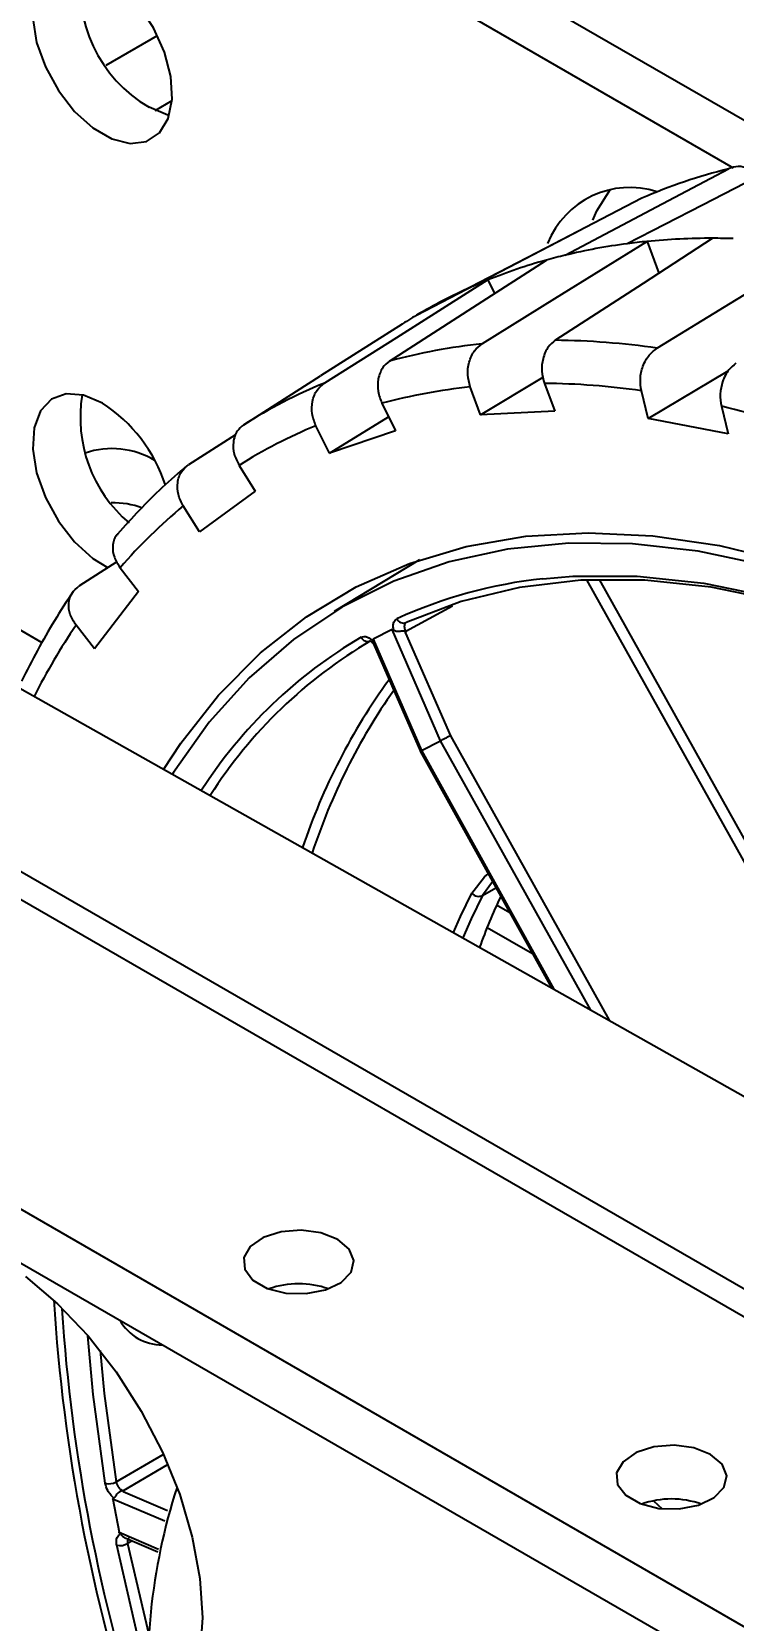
# Model space of a CAD drawing. Header units: inches. Extents: x 0 to 11, y 0 to 8.4.
# Drawn here: x 7.3907 to 7.5016, y 4.789 to 5.04 of the extents above; entities that cross this region are included whole.
import ezdxf

# ---------------------------------------------------------------- set-up
doc = ezdxf.new("R2010")
doc.units = ezdxf.units.IN
doc.header["$MEASUREMENT"] = 0
doc.header["$PDSIZE"] = -1
doc.layers.add('OBJ', color=50, linetype='Continuous')
doc.dimstyles.get("Standard").update_dxf_attribs({"dimtxt": 0.18, "dimasz": 0.18, "dimexe": 0.18, "dimexo": 0.0625, "dimgap": 0.09, "dimtad": 0, "dimtih": 1, "dimtoh": 1, "dimdec": 4, "dimzin": 0, "dimdsep": 46, "dimtxsty": 'Standard', "dimcen": 0.09, "dimadec": 0, "dimazin": 0, "dimtfac": 1, "dimtdec": 4, "dimtofl": 0, "dimtmove": 0, "dimatfit": 3, "dimfxl": 1, "dimtolj": 1, "dimtzin": 0, "dimarcsym": 0})

# ---------------------------------------------------------------- blocks, each defined once
blk = doc.blocks.new('*D8')
at = {"layer": 'Defpoints', "color": 0, "transparency": 16777216}
for p in [(5.711596441947764, 7.075144194756552), (5.711596441947764, 4.366810861423873), (9.602395316461589, 4.366810861423874)]:
    blk.add_point(p, dxfattribs=at)
at = {"layer": 'OBJ', "color": 0, "lineweight": -2, "transparency": 16777216}
for p, q in [((5.761596441947764, 7.075144194756552), (9.727395316461589, 7.075144194756553)), ((9.602395316461589, 6.945144194756553), (9.602395316461589, 5.843477528090212)), ((9.602395316461589, 4.496810861423874), (9.602395316461589, 5.598477528090213)), ((5.761596441947764, 4.366810861423873), (9.727395316461589, 4.366810861423874))]:
    blk.add_line(p, q, dxfattribs=at)
at = {"layer": 'OBJ', "color": 0, "transparency": 16777216}
for points in [[(9.580728649794922, 6.945144194756553), (9.624061983128255, 6.945144194756553), (9.602395316461589, 7.075144194756553)], [(9.580728649794922, 4.496810861423874), (9.624061983128255, 4.496810861423874), (9.602395316461589, 4.366810861423874)]]:
    blk.add_solid(points, dxfattribs=at)
at = {"layer": 'OBJ', "color": 0, "transparency": 16777216, "insert": (9.602395316461589, 5.720977528090209), "char_height": 0.125, "attachment_point": 5}
blk.add_mtext('\\A1;32.500000', dxfattribs=at)

msp = doc.modelspace()

# ---------------------------------------------------------------- linework, layer by layer
at = {"color": 7, "linetype": 'Continuous', "lineweight": 25}
for p, q in [((5.805050289265672, 5.76829356582965), (7.675936981155074, 4.688253667897538)), ((5.805050289265672, 5.759787932372507), (7.675936981155074, 4.679748034440395)), ((7.605472245421931, 4.782284073149992), (5.959387781614672, 5.732548407160833)), ((5.955605012314756, 5.730364660926336), (7.601689476122015, 4.780100326915495)), ((7.071949938891388, 5.275046998270122), (7.512685878350879, 5.020615556145726)), ((7.071949938891388, 5.266541364812979), (7.501545650770402, 5.018541039180659)), ((7.093930112638047, 5.102380478914331), (7.535066228516031, 4.85385824158443)), ((7.392363729972356, 4.943430639341283), (7.193884908856818, 5.058010023880454)), ((7.402434003289337, 5.03473390895457), (7.410578167671347, 5.03943543497751)), ((7.410195030808293, 5.027596034542845), (7.412878268858976, 5.029145034898106)), ((7.487931720565426, 5.006884465389009), (7.489784182914621, 5.001865767743525)), ((7.462799453334448, 5.000804376077691), (7.463847582303456, 4.998674554416458)), ((7.449221790303596, 4.993825297495973), (7.436352559960062, 4.98564338271596)), ((7.488126670416078, 4.978902999060723), (7.500780492757947, 4.986446083819541)), ((7.424199929749387, 4.977916528488401), (7.436342915628102, 4.985637168108527)), ((7.461619314377094, 4.979470371295672), (7.459989093230027, 4.983886972278659)), ((7.461619314377094, 4.979470371295672), (7.471502817597308, 4.985457724419342)), ((7.471708470530309, 4.984451794649701), (7.473338691677378, 4.980035193666713)), ((7.446041404025884, 4.981301553296396), (7.448169487953463, 4.976977238846643)), ((7.488126670416078, 4.978902999060723), (7.487043845494144, 4.983277690390985)), ((7.437730448716237, 4.973434657482594), (7.447083397272211, 4.97918419956178)), ((7.473338691677378, 4.980035193666713), (7.461619314377094, 4.979470371295672)), ((7.50077029843044, 4.976472900596826), (7.488126670416078, 4.978902999060723)), ((7.499687473508507, 4.980847591927089), (7.50077029843044, 4.976472900596826)), ((7.422895775881642, 4.976330565572689), (7.415481897758342, 4.971593390094831)), ((7.437730448716237, 4.973434657482595), (7.435602364788657, 4.977758971932346)), ((7.448169487953464, 4.976977238846643), (7.437730448716237, 4.973434657482594)), ((7.423466154822804, 4.971492586356595), (7.426027440777618, 4.967391950546425)), ((7.426027440777618, 4.967391950546425), (7.417185924528263, 4.960979249731482)), ((7.417185924528263, 4.960979249731482), (7.414624638573449, 4.965079885541651)), ((7.404153016358721, 4.956263274325194), (7.398154755618766, 4.952392015469916)), ((7.451996625944448, 4.956556632369217), (7.438512293671757, 4.948383113276505)), ((7.404668660444478, 4.955322934327189), (7.407585325048863, 4.95157057290067)), ((7.48036215381939, 4.953457175396408), (7.52855607097637, 4.867116345833765)), ((7.407585325048863, 4.95157057290067), (7.400609976784593, 4.942482599304113)), ((7.526114635239749, 4.86795189936984), (7.478425331132933, 4.953388699712002)), ((7.457174188354855, 4.949244902752429), (7.449821580782425, 4.945215780471665)), ((7.400609976784593, 4.942482599304113), (7.397693312180207, 4.946234960730629)), ((7.447655974086087, 4.945557362885339), (7.444638897035284, 4.943999531555354)), ((7.444638897035284, 4.943999531555354), (7.452288260262064, 4.926409856021533)), ((7.455305337312867, 4.927967687351518), (7.447655974086087, 4.945557362885339)), ((7.449821580782425, 4.945215780471665), (7.449782432768338, 4.944990736758295)), ((7.449782432768338, 4.944990736758295), (7.456850696743068, 4.928737296280056)), ((7.444697591636367, 4.943291203030763), (7.452110138444572, 4.926246085761507)), ((7.456850696743068, 4.928737296280056), (7.481940957447252, 4.883787351329826)), ((7.452079649355997, 4.926312878477045), (7.472835404252054, 4.888917134112842)), ((7.452288260262064, 4.926409856021533), (7.452288340323114, 4.92640989736009)), ((7.452288340323114, 4.92640989736009), (7.455305257251816, 4.927967646012959)), ((7.452288340323114, 4.92640989736009), (7.473217383226615, 4.888701939151572)), ((7.455305257251816, 4.927967646012959), (7.455305337312867, 4.927967687351518)), ((7.479059941963768, 4.885410424997944), (7.455305257251816, 4.927967646012959)), ((7.463533751629758, 4.905675966801412), (7.46193692376267, 4.903501645239338)), ((7.46193692376267, 4.903501645239338), (7.464060231818661, 4.904727404889034)), ((7.466254153292919, 4.900774605917505), (7.464170122578557, 4.901977691240539)), ((7.462672798692009, 4.898472871409781), (7.469822550335496, 4.894345407641534)), ((7.404052320932204, 4.810818551078667), (7.411471588126315, 4.815167440057372)), ((7.412065883092813, 4.813486855307179), (7.405124290176963, 4.809418949543289)), ((7.403536533226005, 4.808082721597005), (7.404502525279598, 4.802858049344768)), ((7.411713029696081, 4.804606284321212), (7.403536533226005, 4.808082721597005)), ((7.405124290176963, 4.809418949543289), (7.405122296914946, 4.809309171365904)), ((7.405122296914946, 4.809309171365904), (7.412171183064754, 4.80631216517215)), ((7.488945580235034, 4.807835686186753), (7.490317754158698, 4.806586510154742)), ((7.404502525279598, 4.802858049344768), (7.410722601116944, 4.800213432108235)), ((7.405448561283158, 4.801989964663201), (7.410639319195147, 4.799782987095131)), ((7.406611545505797, 4.801495493502168), (7.40585171444457, 4.801086337112806)), ((7.405851714444569, 4.801086337112806), (7.409129387172171, 4.786893569672889))]:
    msp.add_line(p, q, dxfattribs=at)
at = {"color": 7, "linetype": 'Continuous', "lineweight": 25, "flags": 128}
for points in [[(7.401871480220518, 5.049365730242017), (7.398890618870091, 5.050613426928925), (7.396130834369491, 5.050822351776151), (7.393796807309955, 5.049977009783539), (7.392061641801024, 5.048140096099503), (7.391054027130643, 5.045447846208664), (7.390848693469382, 5.042099931969206), (7.39146086947556, 5.038344652864577), (7.392845152855316, 5.034460520766711), (7.394898877643049, 5.030735603984583), (7.397469728466419, 5.027446162555564), (7.400367037080716, 5.02483615930225), (7.403375923360322, 5.023099166225971), (7.406273231974619, 5.022364008156979), (7.408844082797988, 5.022685208406125), (7.410897807585721, 5.024038945020326), (7.412282090965478, 5.026324817547838), (7.412894266971654, 5.029373293280468), (7.412688933310395, 5.032958280718972), (7.411681318640013, 5.036813897745267), (7.409946153131083, 5.040654190882782), (7.407612126071546, 5.044194343157685), (7.404852341570947, 5.047171797670861), (7.401871480220518, 5.049365730242017)], [(7.412443905414197, 5.026798951675191), (7.412218037208306, 5.026853258766089), (7.409237175857878, 5.028100955452996)], [(7.511797052952571, 5.020396018016751), (7.496684309665365, 5.01262901640972), (7.484810335600996, 5.006525551923502)], [(7.474976364532157, 5.004702673947067), (7.489454695246032, 5.012353063879146), (7.500830851764405, 5.018363263751851)], [(7.487090495290699, 5.013700350846461), (7.471947828071713, 5.005825554935596), (7.460050428406444, 4.999637423979291)], [(7.47936871143397, 5.010229063451466), (7.47998949075192, 5.011715207654369), (7.48216013086991, 5.015127794773194)], [(7.451493660619149, 4.99521924018153), (7.466084167066507, 5.002810058432964), (7.477548547646222, 5.008773481316999)], [(7.487931720565426, 5.006884465389009), (7.473336591714928, 4.997821596662678), (7.461869313602127, 4.990699970929739)], [(7.473425013251093, 4.991256904758861), (7.487351648041686, 5.000288468452318), (7.498294325999942, 5.007383897331675)], [(7.447230631810562, 4.987986465830414), (7.461118016955314, 4.996919106437833), (7.472029947579895, 5.003936826885834)], [(7.515778200766096, 5.006045300012043), (7.501073556133417, 4.997074170604095), (7.48952012914909, 4.990024633349463)], [(7.462799453334448, 5.000804376077691), (7.448316464766451, 4.991670646560695), (7.436937388495815, 4.984493361617106)], [(7.401871480220518, 4.981320662584877), (7.398890618870091, 4.982568359271785), (7.396130834369491, 4.98277728411901), (7.393796807309954, 4.981931942126399), (7.392061641801024, 4.980095028442363), (7.391054027130643, 4.977402778551525), (7.390848693469382, 4.974054864312065), (7.39146086947556, 4.970299585207436), (7.392845152855316, 4.966415453109569), (7.394898877643049, 4.962690536327442), (7.397469728466419, 4.959401094898422), (7.400367037080716, 4.956791091645109), (7.402778983568009, 4.955322982742842)], [(7.411538185451617, 4.923450062635517), (7.414259582114613, 4.927604679925754), (7.420201392597963, 4.935195065954816), (7.426823985245384, 4.94186219634121), (7.434092025659687, 4.947570499059642), (7.441966735700577, 4.952289517845278), (7.450406100382812, 4.955994074691106), (7.459365092044329, 4.958664404183494), (7.4687959105883, 4.960286258959218), (7.478648238517334, 4.960850985721319), (7.488869509399093, 4.960355571408178), (7.499405188330957, 4.958802659269509), (7.510199062907322, 4.956200534763474)], [(7.595129118535175, 4.90246722538592), (7.58434835070361, 4.912249720213496), (7.573370487964923, 4.921222832771641), (7.562254727298657, 4.929338176487011), (7.551061009284548, 4.93655199021526), (7.539849694879198, 4.94282537421844), (7.528681239925911, 4.948124499927791), (7.517615869152865, 4.952420792360757), (7.506713251417557, 4.955691084208608), (7.496032177948699, 4.95791774076373), (7.485630245320666, 4.959088755012945), (7.475563544869966, 4.959197812384081), (7.465886360228565, 4.958244324796643), (7.456650874605066, 4.956233433832971), (7.447906889392197, 4.953175983012801), (7.439701555617995, 4.949088459320709), (7.432079119688813, 4.943992904301775), (7.425080684795184, 4.937916795204838), (7.418743989267156, 4.930892896814313), (7.413103203074285, 4.922959084769496), (7.412921935935207, 4.922670501058692)], [(7.471469983260088, 4.953577362419426), (7.476189029322856, 4.953978621102614), (7.486361497957959, 4.953987534954585), (7.496893567152236, 4.952873596863242), (7.507723590347815, 4.950643326957509), (7.51878817699537, 4.947309779506241), (7.530022563593207, 4.942892466508652), (7.541360992762519, 4.937417243486233), (7.552737098140049, 4.930916158144585), (7.56408429283526, 4.923427262791039), (7.575336159178311, 4.91499439160597), (7.586426837477537, 4.905666904071548)], [(7.519379537153069, 4.946866093869665), (7.508830220929188, 4.950024421672139), (7.498064563759456, 4.952241436425245), (7.487595089762413, 4.953348754053577), (7.477483079112234, 4.953339893179261), (7.467787719670137, 4.952214905666974), (7.458565760544579, 4.949980376320378), (7.449871179926022, 4.946649384339786)], [(7.460250001575544, 4.903881422835221), (7.462249352468088, 4.906466155953998), (7.462839351530512, 4.906927070831496)], [(7.457341120142623, 4.897646127305877), (7.458459518021684, 4.90020027051469), (7.460250001575544, 4.903881422835221)], [(7.46193692376267, 4.903501645239338), (7.460159045618911, 4.899846409065618), (7.458837658740462, 4.896803024446694)], [(7.439056209457581, 4.849154099935928), (7.436403333914828, 4.850203182966186), (7.433273130385349, 4.85062819209777), (7.430088350200857, 4.850371727492406), (7.427279115572744, 4.849468426116165), (7.425224829204043, 4.848040283825275), (7.42420293385204, 4.846280179149732), (7.424351442146543, 4.844425823979042), (7.425650297219463, 4.842727659254344), (7.427924081496001, 4.841415031531566), (7.430865707810136, 4.840665218458189), (7.434077893228028, 4.840579486444629), (7.437126814309659, 4.841169414074378), (7.4396006973683, 4.842355328352134), (7.441165430788619, 4.843977064983309), (7.441609688651719, 4.84581559944951), (7.440873471471469, 4.847622627483405), (7.439056209457581, 4.849154099935928)], [(7.38973248303668, 4.843300058830151), (7.394789927154641, 4.838978362569663), (7.399595165376626, 4.833905923091626), (7.40402987678994, 4.82820764069045), (7.407984864081622, 4.822023825990369), (7.4113627423387, 4.815506745032201), (7.414080336987952, 4.808816869978089), (7.416070731829932, 4.802118927754288), (7.41728491673789, 4.795577843927542), (7.417692994449742, 4.78935468169028), (7.41728491673789, 4.783602675950274), (7.416070731829932, 4.778463460178655), (7.414080336987952, 4.7740635789238), (7.4113627423387, 4.770511371864573), (7.407984864081622, 4.76789430612787), (7.404029876789941, 4.766276822557673), (7.399595165376628, 4.7656987489676), (7.394789927154642, 4.766174319447956), (7.38973248303668, 4.767691823875184)], [(7.402319241178894, 4.810605168234911), (7.400392720951855, 4.824664458211696), (7.399581657078285, 4.833921664802263)], [(7.401505915550278, 4.831585515967991), (7.402137250583761, 4.824794282543559), (7.40405232093221, 4.810818551078671)], [(7.49798177455646, 4.81513709527665), (7.495328899013706, 4.816186178306906), (7.492198695484228, 4.816611187438491), (7.489013915299735, 4.816354722833126), (7.486204680671623, 4.815451421456886), (7.484150394302922, 4.814023279165996), (7.483128498950919, 4.812263174490452), (7.483277007245421, 4.810408819319762), (7.484575862318342, 4.808710654595066), (7.48684964659488, 4.807398026872287), (7.489791272909014, 4.806648213798909), (7.493003458326907, 4.806562481785351), (7.496052379408537, 4.807152409415099), (7.498526262467178, 4.808338323692856), (7.500090995887499, 4.80996006032403), (7.500535253750598, 4.811798594790231), (7.499799036570347, 4.813605622824126), (7.49798177455646, 4.81513709527665)], [(7.409077304008314, 4.780399565661629), (7.40748111951381, 4.786326089752345), (7.404129392957796, 4.800814767023642)]]:
    msp.add_lwpolyline(points, dxfattribs=at)
at = {"color": 7, "linetype": 'Continuous', "lineweight": 25}
for centre, radius, start, end in [((7.420191432336117, 5.046992924928663), 0.02183809162130654, 170.3124497230865, 239.8932702658348), ((7.52159230418661, 4.934608786344517), 0.0862893411288735, 103.9221176360771, 113.5680886434885), ((7.485199618007918, 5.001477345021837), 0.01393128190405501, 71.90889454706542, 158.6101866374218), ((7.496930832115841, 4.913701155664295), 0.09361236551146786, 97.43927754391163, 103.5636421660941), ((7.49762286760044, 4.908850439055112), 0.0985118706049656, 95.64562783246068, 97.4731053174903), ((7.498136059229974, 4.902912294135031), 0.1044717230778142, 89.91320118824804, 95.60533706426334), ((7.498204081890152, 4.89602664982636), 0.1113572840723017, 88.26948077872392, 89.95356740938914), ((7.495222814470128, 4.920427531312525), 0.08667013050491157, 105.5214614560904, 111.9687448234801), ((7.496043241515641, 4.917602057987456), 0.0896121119401883, 103.5969053864171, 105.5434633873373), ((7.494053921539432, 4.923287203695314), 0.08357986409810059, 114.0063783641325, 120.6116672739322), ((7.494476812704606, 4.922359589599519), 0.08459928854471654, 111.9897069429728, 114.0124210025207), ((7.493976313816765, 4.923431902279764), 0.0834158120845885, 120.6164003203211, 122.6582017252381), ((7.472431580149352, 4.872553310654475), 0.118707751063805, 81.72324210048376, 89.52050150164223), ((7.471480279558346, 4.898008444510762), 0.09318846353756116, 95.91971032717863, 105.0832093828357), ((7.468606533740764, 4.907536380065753), 0.08321845810900992, 112.3680238592955, 122.2500217787744), ((7.46959311467877, 4.89316081895084), 0.09123306487042494, 96.04267003327145, 104.9602496767514), ((7.470523509684976, 4.868237292476089), 0.1162205431396073, 81.82792975238927, 89.41581384972592), ((7.420120280201627, 4.979028427194318), 0.02175450075113131, 170.4900903875109, 229.7676050247486), ((7.388759737774706, 4.960952067517916), 0.02422390255444345, 17.7802703886531, 57.2296659332135), ((7.462797178627747, 4.828973735665905), 0.1562899935121636, 70.11969537456451, 76.34721395300167), ((7.466780593312566, 4.902490204588318), 0.08147066509718982, 112.5005745397605, 122.117471098305), ((7.403366822234123, 4.961021752890093), 0.01311944609010671, 58.94317613131943, 108.7655489679384), ((7.403485099916098, 4.951723236122946), 0.01385531619957411, 70.09161692186451, 91.06064232714209), ((7.470058750666965, 4.898556994108834), 0.086592354559619, 129.8047421555518, 139.0383506624532), ((7.479692969265502, 4.878454873965851), 0.07557119669756929, 96.24678597431485, 114.4517354233682), ((7.485690627620506, 4.886852074993277), 0.1061595716042355, 145.9874953051448, 153.0396315949291), ((7.449441559016748, 4.947679739503744), 0.001116335921477279, 202.7460659768789, 292.6343744509808), ((7.480808299099269, 4.879370341567596), 0.07528221378634734, 120.359903013303, 147.2505325405294), ((7.482124460169673, 4.879110963505894), 0.07491512491617151, 120.3678459528854, 147.5558313693717), ((7.443807879936859, 4.944816481721504), 0.001157197067659154, 204.9183511029445, 292.5227855850414), ((7.526279706073475, 4.880022321465126), 0.09785279180227997, 143.9476230134121, 161.4920810053873), ((7.528174573053725, 4.879573205626396), 0.09808041282010402, 144.9305508900568, 161.7871590898922), ((7.461344626041627, 4.904807168741088), 0.001433599736319395, 220.2218723815009, 294.403129969311), ((7.545624675486534, 4.865068567034623), 0.08942612902510884, 154.641791558738, 160.2278493542475), ((7.432869025122199, 4.828043320266848), 0.01410013832371916, 70.43682261725681, 109.5631773827432), ((7.669935442991346, 4.85632021226558), 0.2762454396136505, 183.484019884118, 198.2160922419853), ((7.672654285219707, 4.85631355659875), 0.2777919945311723, 183.7445695669173, 198.0941270195188), ((7.411236445812414, 4.840066014111632), 0.007571309369659925, 209.2062484742301, 270.79912805848), ((7.402911751489444, 4.812937507625787), 0.002406423799404561, 255.7460408165245, 298.292220241097), ((7.505287509452411, 4.780414112706702), 0.0962887065605401, 162.1091454939636, 186.1177390639089), ((7.491794590221077, 4.794026315607588), 0.01410013832370164, 70.43682261722002, 109.5631773827732), ((7.404610288009635, 4.803362230663804), 0.0025924565664315, 259.3098420031097, 298.611040815822)]:
    msp.add_arc(centre, radius, start, end, dxfattribs=at)
for points, knots in [([(7.505424193024171, 5.017120767960252), (7.505388901578692, 5.01717826573846), (7.505018728979663, 5.017781360956253), (7.503924191315021, 5.018444399242193), (7.502332717669403, 5.018909538956424), (7.501332072298248, 5.018545573203547), (7.500830851764406, 5.018363263751851)], [0, 0, 0, 0, 0.03390330504062353, 0.3556123692920852, 0.677227995477053, 1, 1, 1, 1]), ([(7.473425013251093, 4.991256904758861), (7.473037589446121, 4.990938609599556), (7.472424532027094, 4.990434940990797), (7.471821785983273, 4.989366315724229), (7.471380198763036, 4.988115050495354), (7.471189192924008, 4.986366984973261), (7.471535388092986, 4.985090154180555), (7.471708470530309, 4.984451794649701)], [0, 0, 0, 0, 0.2258044907952861, 0.3573118547567013, 0.5009271414486824, 0.7504854067850701, 1, 1, 1, 1]), ([(7.459989093230027, 4.983886972278659), (7.459818274561904, 4.984526290320979), (7.459476752002005, 4.985804496835535), (7.459698914464987, 4.987537756682144), (7.460163355542978, 4.988771953770105), (7.460793706557596, 4.989850235276704), (7.461447897372945, 4.9903670497235), (7.461869313602127, 4.990699970929739)], [0, 0, 0, 0, 0.2498545218870933, 0.499541161717621, 0.6366718540035852, 0.7659515027582119, 1, 1, 1, 1]), ([(7.487043845494144, 4.983277690390985), (7.486948585261347, 4.9839109151696), (7.486758128802934, 4.985176939250929), (7.487146370004638, 4.986893550658819), (7.48771187656687, 4.988115577803467), (7.488417708367017, 4.98918340269404), (7.489088207462366, 4.989695044349036), (7.48952012914909, 4.990024633349463)], [0, 0, 0, 0, 0.2498545218869666, 0.4995411617173855, 0.6366718540373721, 0.7659515028032999, 1, 1, 1, 1]), ([(7.447230631810562, 4.987986465830414), (7.446850427105221, 4.987672236914654), (7.446248793148107, 4.987175002705363), (7.445709994646865, 4.986123461364541), (7.445358271955097, 4.984893564627959), (7.445316872111111, 4.98317770909821), (7.445799907477205, 4.981926902079085), (7.446041404025884, 4.981301553296396)], [0, 0, 0, 0, 0.2258044880215603, 0.3573118526785404, 0.5009271414614517, 0.7504854067914506, 1, 1, 1, 1]), ([(7.501987171045905, 4.987628474641821), (7.501591399672219, 4.987308337384652), (7.500965133099758, 4.986801753846546), (7.500291290723944, 4.985733814869201), (7.499750189772168, 4.984485884133131), (7.49939401989788, 4.982746390873017), (7.49958966134493, 4.981480487984153), (7.499687473508507, 4.980847591927089)], [0, 0, 0, 0, 0.2258044880505865, 0.3573118527002972, 0.5009271414613402, 0.75048540679141, 1, 1, 1, 1]), ([(7.435602364788657, 4.977758971932346), (7.435362778535669, 4.978385881896614), (7.434883767012302, 4.979639280592291), (7.434954287618806, 4.981348755751018), (7.435326142054676, 4.982570663632713), (7.435887139072284, 4.983641232368737), (7.436525907226738, 4.984159502614967), (7.436937388495814, 4.984493361617106)], [0, 0, 0, 0, 0.2498545218868398, 0.4995411617171189, 0.6366718540719661, 0.765951502849484, 1, 1, 1, 1]), ([(7.424199929749387, 4.977916528488401), (7.423825596312192, 4.977608466397557), (7.42323325301942, 4.977120990540104), (7.422749310267067, 4.976103784244589), (7.422475072425306, 4.974919309732204), (7.422563174834927, 4.973275467781403), (7.423165179053274, 4.972086845494138), (7.423466154822804, 4.971492586356595)], [0, 0, 0, 0, 0.2258044880404647, 0.3573118526927102, 0.5009271414613778, 0.750485406791431, 1, 1, 1, 1]), ([(7.415202462594353, 4.971397132057596), (7.413886955252313, 4.970277806250206), (7.410016534877653, 4.96698458144457), (7.406528719265073, 4.96316394110969), (7.40422636843458, 4.960641888505677)], [0, 0, 0, 0, 0.3398874578723321, 1, 1, 1, 1]), ([(7.414624638573449, 4.965079885541651), (7.414325165054323, 4.96567626309928), (7.413726419238087, 4.966868617496993), (7.413664342431378, 4.968514597526488), (7.413954902265208, 4.969700130453171), (7.414454779360146, 4.970745051380898), (7.415079479082824, 4.971261016200788), (7.415481897758342, 4.971593390094831)], [0, 0, 0, 0, 0.249854521886816, 0.4995411617171081, 0.6366718540727158, 0.7659515028504965, 1, 1, 1, 1]), ([(7.40435216342448, 4.960683214854388), (7.404238429380502, 4.960583259752392), (7.403918000766629, 4.960301651241321), (7.403646140685099, 4.959604802081766), (7.403421425428048, 4.958498881930412), (7.40362081779985, 4.956960062641063), (7.404319399939762, 4.955868611928801), (7.404668660444478, 4.955322934327189)], [0, 0, 0, 0, 0.0854781159351401, 0.2408217737448516, 0.4104679690711421, 0.7052597784792822, 1, 1, 1, 1]), ([(7.397235653552483, 4.95153473965781), (7.396232521572843, 4.950020405552383), (7.393281555261356, 4.945565608955172), (7.390753093514294, 4.940653404450706), (7.389084140338342, 4.937411022271822)], [0, 0, 0, 0, 0.3399333891868462, 1, 1, 1, 1]), ([(7.397693312180207, 4.946234960730629), (7.397344651357949, 4.946783609264761), (7.396647563985344, 4.947880537685528), (7.396475963114053, 4.949425241411646), (7.396698990481186, 4.950551418869007), (7.397147838825519, 4.951553536246442), (7.397760251807805, 4.952063504463554), (7.398154755618766, 4.952392015469917)], [0, 0, 0, 0, 0.2498545218873417, 0.4995411617181093, 0.6366718539328646, 0.7659515026638258, 1, 1, 1, 1]), ([(7.447903967033127, 4.945423243661464), (7.447866222216215, 4.945658126395378), (7.447790914690442, 4.946126758620546), (7.44791132830351, 4.946841582506635), (7.448222411982955, 4.947094150001358), (7.448412043306487, 4.947248110853276)], [0, 0, 0, 0, 0.281769032995333, 0.5621786102121156, 1, 1, 1, 1]), ([(7.449871179926023, 4.946649384339787), (7.449790395782788, 4.94659150856984), (7.449669065375668, 4.946504584447744), (7.449591598911448, 4.946287204110914), (7.449565623679815, 4.946098690018427), (7.449577847131445, 4.945887492101439), (7.44963884460612, 4.945588995358218), (7.449748675655815, 4.945364962551848), (7.449821765169323, 4.945215874940719)], [0, 0, 0, 0, 0.249406137439254, 0.3745852463387622, 0.50045901101733, 0.626169412814426, 0.7512261257044003, 1, 1, 1, 1]), ([(7.442758407367883, 4.944328924155297), (7.442903516926261, 4.944383038141827), (7.443192939760374, 4.944490969166647), (7.443849520204664, 4.944355837326396), (7.444326261177686, 4.943965130514639), (7.444617599929182, 4.943726367661895)], [0, 0, 0, 0, 0.2811138799038857, 0.5606851591347569, 1, 1, 1, 1]), ([(7.444335426471361, 4.943698081204317), (7.444335075922098, 4.943697563755482), (7.444321989094965, 4.94367824617535), (7.444358456962159, 4.943646275584928), (7.444434077187229, 4.943562414148476), (7.444560000992755, 4.943447707236984), (7.444660088721875, 4.943329957216879), (7.444702370501743, 4.943280214051825)], [0, 0, 0, 0, 0.006539491745212779, 0.2441345826619855, 0.5032185143543856, 0.7901360576016143, 1, 1, 1, 1]), ([(7.444617599929182, 4.943726367661895), (7.444610642072145, 4.943765942181242), (7.444598181055357, 4.943836817272127), (7.444597614036554, 4.943920985529954), (7.444610717940034, 4.943976429979652), (7.444629912517017, 4.943992165934597), (7.444638897035284, 4.943999531555354)], [0, 0, 0, 0, 0.3653216879843655, 0.6542646194004283, 0.8381696119005045, 0.9999999999999999, 0.9999999999999999, 0.9999999999999999, 0.9999999999999999]), ([(7.444617599929182, 4.943726367661895), (7.444629211807258, 4.943653473684662), (7.444654636827083, 4.94349386721925), (7.444666650395741, 4.94335747147478), (7.444695553858626, 4.94330530197227), (7.444702241046315, 4.943293231887231)], [0, 0, 0, 0, 0.3925208570238038, 0.8594518912077264, 1, 1, 1, 1]), ([(7.447655974086087, 4.945557362885339), (7.447665373183899, 4.945560307683694), (7.447685122217341, 4.945566495184065), (7.447724340815621, 4.945555973627774), (7.447798932994843, 4.945517650443181), (7.447858780707668, 4.945463858072125), (7.447903967033127, 4.945423243661464)], [0, 0, 0, 0, 0.1366464377157597, 0.287116393767429, 0.4617573650696734, 1, 1, 1, 1]), ([(7.449782432768338, 4.944990736758295), (7.449787872205026, 4.945035384254638), (7.449794678574938, 4.945091251689667), (7.449776345517936, 4.945159923148363), (7.449761342881472, 4.945192734496954), (7.449741342163539, 4.94522247394692), (7.449712312309035, 4.945251036073958), (7.449670936375018, 4.945275051243138), (7.44958899889365, 4.945301941302353), (7.449432954728202, 4.945311488510985), (7.449228787040583, 4.945291166685688), (7.449053764624119, 4.945268621674993), (7.448960486162042, 4.945256500928467), (7.448811262466839, 4.945238182908232), (7.448578327357273, 4.945220660100558), (7.44829127583701, 4.945238559634618), (7.448068137056469, 4.945297321456948), (7.447955565008312, 4.945383666821237), (7.447903967033127, 4.945423243661464)], [0, 0, 0, 0, 0.06288038969393968, 0.07868226381099169, 0.09444750819148753, 0.1103824600043024, 0.1259302016808588, 0.1493497873212553, 0.1776115584678412, 0.251619336380043, 0.3767987394398481, 0.4609815530110259, 0.4866851906635938, 0.5014439022534366, 0.6600979332238106, 0.7938467838833069, 0.9055086168953428, 1, 1, 1, 1]), ([(7.456850696743068, 4.928737296280056), (7.456709310526154, 4.928668505480698), (7.456415434779034, 4.928525521617082), (7.455939636947006, 4.928289413002463), (7.455549824218973, 4.92809344440507), (7.455384727386676, 4.928008523328881), (7.455305337312867, 4.927967687351518)], [0, 0, 0, 0, 0.2706993823547629, 0.5626572728984407, 0.7896951086164165, 1, 1, 1, 1]), ([(7.452288260262064, 4.926409856021533), (7.452204772824604, 4.926366649488487), (7.452082844089574, 4.92630354876244), (7.452106913069787, 4.926312108950572), (7.452114501460089, 4.926314807779026)], [0, 0, 0, 0, 0.6847232314658325, 0.9999999999999999, 0.9999999999999999, 0.9999999999999999, 0.9999999999999999]), ([(7.403653747024102, 4.808267583921469), (7.403475063436692, 4.80843953545668), (7.403118558359571, 4.808782608909648), (7.40259054414204, 4.809600013757945), (7.402421989328388, 4.810224495052187), (7.402319241178894, 4.810605168234911)], [0, 0, 0, 0, 0.2817690329953329, 0.5621786102121195, 1, 1, 1, 1]), ([(7.404052320932208, 4.810818551078671), (7.404087752352559, 4.810665843789632), (7.40414096711085, 4.810436491384477), (7.404296545947336, 4.810138853888811), (7.404435567974771, 4.809931056962811), (7.404595433064715, 4.80974871928357), (7.40482573173407, 4.80954440293003), (7.405004956484474, 4.809469271476907), (7.4051242255787, 4.809419273581294)], [0, 0, 0, 0, 0.2494061374392191, 0.3745852463389595, 0.5004590110173597, 0.6261694128141586, 0.751226125704121, 1, 1, 1, 1]), ([(7.403536533226005, 4.808082721597005), (7.403534955028466, 4.80809721766904), (7.403531638978714, 4.808127676274445), (7.403542159626266, 4.808166882985998), (7.403575902435446, 4.808224368878832), (7.403620257776466, 4.808248992529448), (7.403653747024102, 4.808267583921469)], [0, 0, 0, 0, 0.1366464377157115, 0.2871163937675706, 0.4617573650695156, 0.9999999999999999, 0.9999999999999999, 0.9999999999999999, 0.9999999999999999]), ([(7.405122296914946, 4.809309171365904), (7.405121666646825, 4.80932029700461), (7.405120457168523, 4.80934164699549), (7.405104058012511, 4.809368638173916), (7.405072539350324, 4.809385167892543), (7.405037734767808, 4.809392895540597), (7.404997854993304, 4.809395900904484), (7.404895628742545, 4.809389615365675), (7.404713159778459, 4.809327827948114), (7.404486394640953, 4.809193546920167), (7.404253047377121, 4.808984980142642), (7.404049783945718, 4.80874531907138), (7.403888819139063, 4.808520126133645), (7.403768321493207, 4.80834847126437), (7.403689765120561, 4.808293011995818), (7.403653747024102, 4.808267583921469)], [0, 0, 0, 0, 0.0340267707809931, 0.06529703732170651, 0.09459872894850617, 0.1102043168046948, 0.1251631020128479, 0.1534183000412331, 0.2472932729248808, 0.3745660260455653, 0.5050524830235342, 0.6579061563064917, 0.7924844660866741, 0.9048541287539428, 1, 1, 1, 1]), ([(7.404705958967695, 4.802576582091045), (7.404675813108286, 4.802604805608285), (7.40462182406279, 4.802655351878523), (7.404558663265925, 4.802733167243338), (7.40451796089839, 4.802801273419389), (7.404507446715071, 4.802839947119193), (7.404502525279598, 4.802858049344768)], [0, 0, 0, 0, 0.3653216879844116, 0.6542646194004275, 0.8381696119005967, 1, 1, 1, 1]), ([(7.404129392957796, 4.800814767023642), (7.404098540375115, 4.801046637235452), (7.404037004512012, 4.801509105280974), (7.404182376656455, 4.802203751731753), (7.404507360030641, 4.802435164568971), (7.404705958967695, 4.802576582091045)], [0, 0, 0, 0, 0.2811138799039051, 0.5606851591347711, 1, 1, 1, 1]), ([(7.404705958967695, 4.802576582091045), (7.404765375411751, 4.80251875598157), (7.404895471874903, 4.802392141667296), (7.405097847104774, 4.802201083572617), (7.405286766727289, 4.802061705802644), (7.405406592787951, 4.80201531678184), (7.405451897732013, 4.801997777592277)], [0, 0, 0, 0, 0.2632734970298524, 0.5764557497550801, 0.8398624768378256, 1, 1, 1, 1]), ([(7.40610123224761, 4.801942768880966), (7.406082163185794, 4.801934935529855), (7.406017894890319, 4.801908534853794), (7.405902515629261, 4.801782980835573), (7.405794019844742, 4.80152002516758), (7.405832471675941, 4.80123098425344), (7.40585171444457, 4.801086337112806)], [0, 0, 0, 0, 0.07802518312245069, 0.2629676054193058, 0.631160769234393, 0.9999999999999999, 0.9999999999999999, 0.9999999999999999, 0.9999999999999999])]:
    msp.add_open_spline(points, degree=3, knots=knots, dxfattribs=at)

# ---------------------------------------------------------------- dimensions: what is measured, and where the dimension line sits
at = {"layer": 'OBJ'}
dim = msp.add_linear_dim(base=(9.602395316461589, 4.366810861423874), p1=(5.711596441947762, 7.075144194756549), p2=(5.711596441947762, 4.366810861423871), angle=90, dimstyle='Standard', override={"dimtxt": 0.125, "dimasz": 0.13, "dimexe": 0.125, "dimexo": 0.05, "dimgap": 0.06, "dimdec": 6, "dimlfac": 12, "dimzin": 1, "dimadec": 2, "dimtdec": 2, "dimtzin": 1}, dxfattribs=at)
dim.commit()
dim.dimension.update_dxf_attribs({"geometry": '*D8', "text_midpoint": (9.602395316461589, 5.720977528090209)})

doc.saveas('drawing.dxf')
